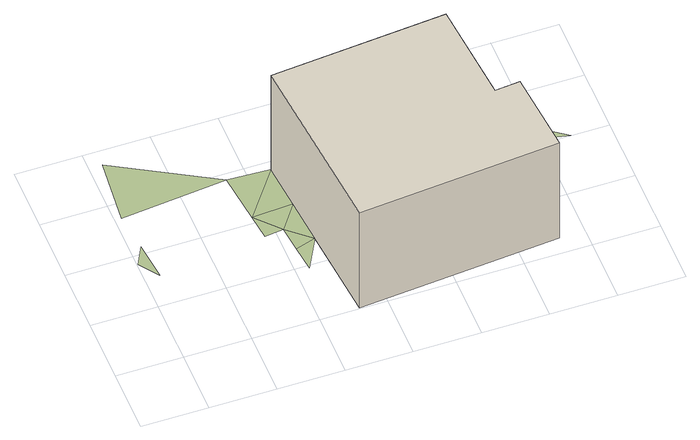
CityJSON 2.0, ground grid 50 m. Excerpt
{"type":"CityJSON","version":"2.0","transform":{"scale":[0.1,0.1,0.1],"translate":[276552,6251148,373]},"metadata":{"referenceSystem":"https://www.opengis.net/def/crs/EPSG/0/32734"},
"CityObjects":{
"building1":{"type":"Building","attributes":{"building":"yes","building:levels":3,"building_height":9.7,"roof_height":34.01,"ground_height":24.31,"plus_code":"4FRW3C9W+M5G"},"geometry":[{"type":"Solid","lod":"1","boundaries":[[[[0,1,2,3]],[[1,4,5,2]],[[4,6,7,5]],[[6,8,9,7]],[[8,10,11,9]],[[10,0,3,11]],[[3,2,5,7,9,11]],[[10,8,6,4,1,0]]]]}]},
"terrain1":{"type":"TINRelief","geometry":[{"type":"CompositeSurface","lod":"1","boundaries":[[[12,13,14]],[[15,16,17]],[[18,19,20]],[[21,22,23]],[[23,22,20]],[[18,20,24]],[[25,15,18]],[[20,22,24]],[[25,18,24]],[[4,1,26]],[[27,6,26]]]}]}
},
"vertices":[
[2808,140,10],[2753,771,10],[2753,771,980],[2808,140,980],[2562,754,10],[2562,754,980],[2495,1536,10],[2495,1536,980],[1168,1421,10],[1168,1421,980],[1291,9,10],[1291,9,980],
[2,912,19],[109,764,19],[78,1058,19],[848,1437,19],[95,1863,19],[47,1352,19],[889,1049,19],[910,850,19],[1054,866,19],[1097,468,19],[1230,715,19],[1076,667,19],[1199,1068,19],[1168,1421,19],[2528,1152,10],[3214,1006,10]
]}
